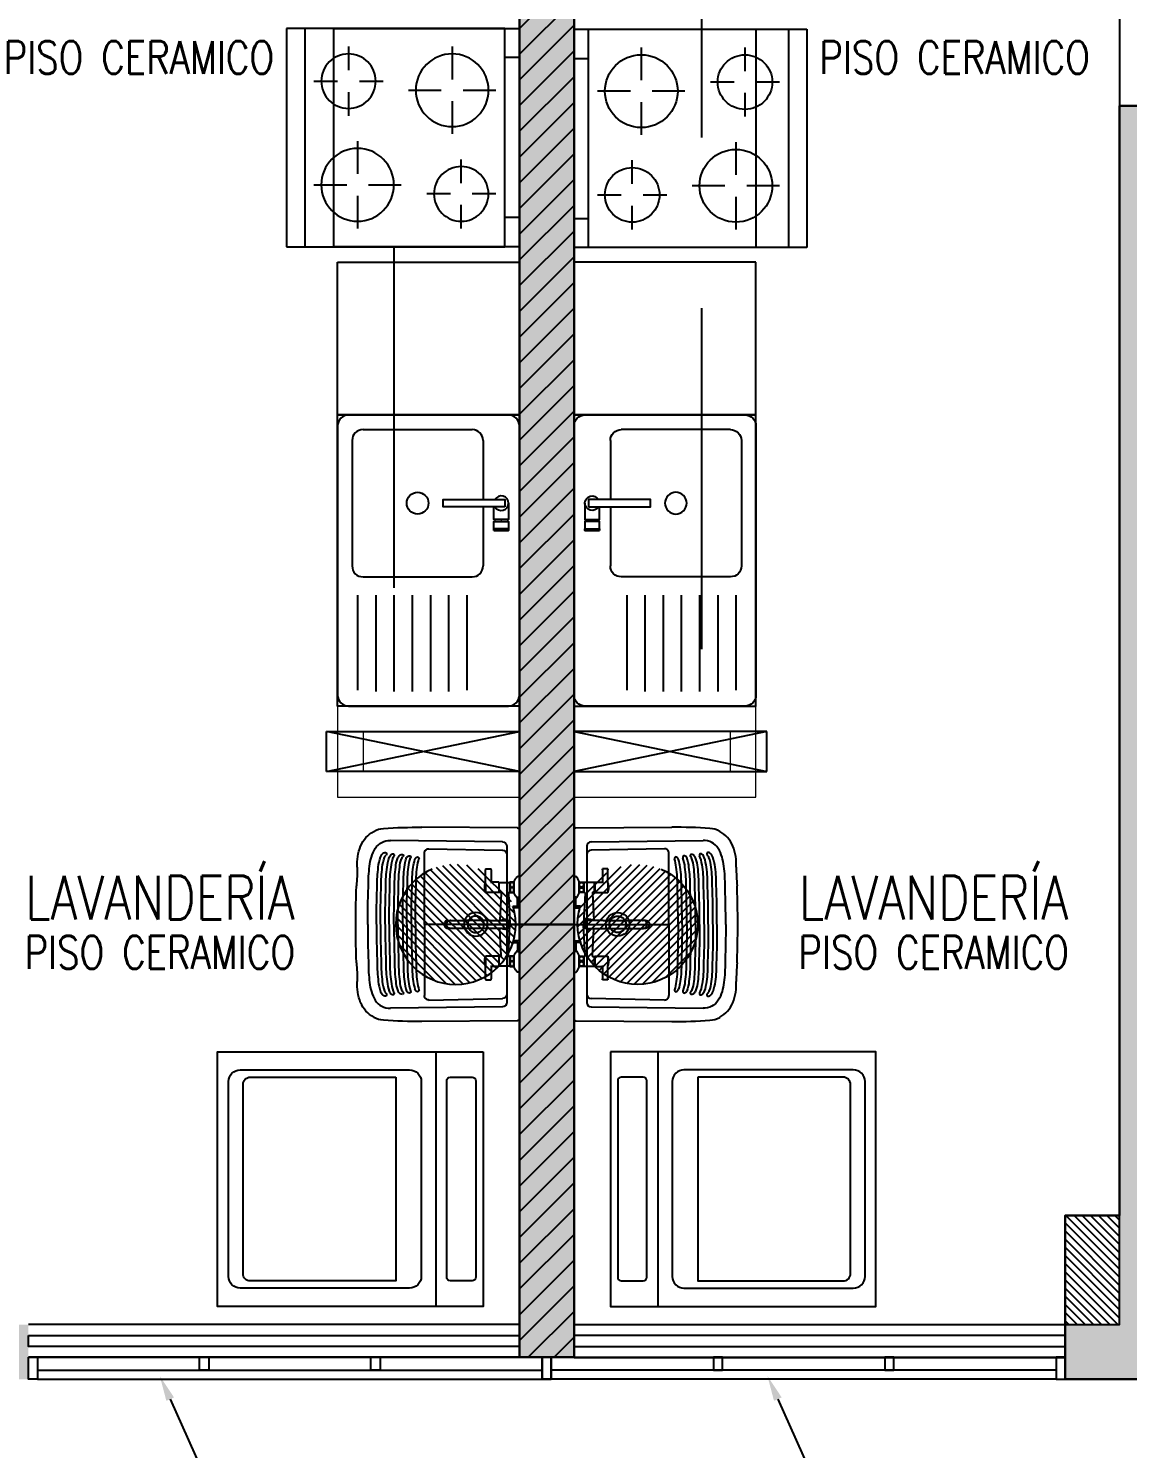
# Model space of a CAD drawing. Header units: millimetres. Extents: x 98 to 155, y -181 to 127.
# Drawn here: x 139.84 to 142.862, y 13.957 to 17.861 of the extents above; entities that cross this region are included whole.
import ezdxf
from ezdxf import colors
from ezdxf.entities.mleader import LeaderData, LeaderLine
from ezdxf.enums import TextEntityAlignment as Align
from ezdxf.math import Vec2, Vec3

# ---------------------------------------------------------------- set-up
doc = ezdxf.new("R2010")
doc.units = ezdxf.units.MM
doc.header["$LTSCALE"] = 15
doc.set_wipeout_variables(frame=1)
for name, pattern in [('DASHDOT', [1, 0.5, -0.25, 0, -0.25]), ('HIDDEN2', [0.1875, 0.125, -0.0625]), ('X-REF_DP_Arquitectura$0$HIDDEN', [0.375, 0.25, -0.125])]:
    doc.linetypes.add(name, pattern=pattern)
doc.layers.get('0').update_dxf_attribs({"color": 250})
for name, color, linetype, lineweight in [('A-01', 250, 'Continuous', 0), ('A-MURO ALTO', 250, 'Continuous', 20), ('A-MUROS', 252, 'Continuous', 30), ('A_20_Estructuras', 250, 'Continuous', 18)]:
    doc.layers.add(name, color=color, linetype=linetype, lineweight=lineweight)
for name, color, linetype in [('A-HATCH', 250, 'Continuous'), ('A-MOBILIARIO', 250, 'Continuous'), ('A-MURO BAJO', 250, 'Continuous'), ('A-PROYECCIONES INT.', 250, 'HIDDEN2'), ('A-TEXTO-ACABADO PISO', 250, 'Continuous'), ('A_30_Equipamiento', 250, 'Continuous'), ('A_50_TextoAmbiente', 252, 'Continuous'), ('A_50_TextoIndicaciones', 250, 'Continuous'), ('A_50_Vigas', 250, 'X-REF_DP_Arquitectura$0$HIDDEN'), ('A_60_HatchEstructuras', 250, 'Continuous'), ('MURO CF 60', 250, 'Continuous')]:
    doc.layers.add(name, color=color, linetype=linetype)
doc.styles.add('ROMANS', font='romans.shx', dxfattribs={"width": 0.8})
doc.styles.add('TXT_COTAS', font='romans.shx', dxfattribs={"width": 0.8})

# ---------------------------------------------------------------- blocks, each defined once
blk = doc.blocks.new('EF-TP')
at = {"layer": 'A_60_HatchEstructuras'}
h = blk.add_hatch(color=256, dxfattribs=at)
h.dxf.hatch_style = 1
h.paths.add_polyline_path([(40, -7.9), (39.85, -7.9), (39.85, -8.4), (38.35, -8.4), (38.35, -7.525), (36.55, -7.525), (36.55, -8.475), (36.7, -8.475), (36.7, -7.725), (38.2, -7.725), (38.2, -13.79), (38.35, -13.79), (38.35, -8.6), (40, -8.6)])
h.paths.add_polyline_path([(36.7, -10.625), (36.55, -10.625), (36.55, -13.85), (36.85, -13.85), (36.85, -13.7), (36.7, -13.7)])
h.paths.add_polyline_path([(40, -10.35), (39.85, -10.35), (39.85, -13.7), (39.7, -13.7), (39.7, -13.85), (40, -13.85)])
at = {"elevation": 0}
for points in [[(37.67, -12.18), (38.2, -12.07)], [(38.2, -12.18), (37.67, -12.07)], [(38.35, -12.07), (38.88, -12.18)], [(38.88, -12.07), (38.35, -12.18)]]:
    blk.add_lwpolyline(points, dxfattribs=at)
at = {"layer": 'A_20_Estructuras'}
for points in [[(40, -7.9), (39.85, -7.9), (39.85, -8.4), (38.35, -8.4), (38.35, -7.525), (36.55, -7.525), (36.55, -8.475), (36.7, -8.475), (36.7, -7.725), (38.2, -7.725), (38.2, -13.79), (38.35, -13.79), (38.35, -8.6), (40, -8.6)], [(40, -10.35), (39.85, -10.35), (39.85, -13.7), (39.7, -13.7), (39.7, -13.85), (40, -13.85)]]:
    blk.add_lwpolyline(points, close=True, dxfattribs=at)
at = {"layer": 'A_50_Vigas'}
for p, q in [((38.2, -13.79), (36.85, -13.79)), ((38.35, -13.79), (39.7, -13.79))]:
    blk.add_line(p, q, dxfattribs=at)
at = {"layer": 'A_50_Vigas', "elevation": 0}
for points in [[(38.2, -12.18), (37.67, -12.18), (37.67, -12.07), (38.2, -12.07)], [(38.35, -12.18), (38.88, -12.18), (38.88, -12.07), (38.35, -12.07)]]:
    blk.add_lwpolyline(points, dxfattribs=at)
blk = doc.blocks.new('MEZCLADORA-P')
at = {"linetype": 'DASHDOT', "ltscale": 0.07}
blk.add_line((0, 0.2633), (0, -0.2869), dxfattribs=at)
for p, q in [((-0.1318, 0), (-0.0713, 0)), ((-0.0713, 0), (-0.0713, -0.0048)), ((0.0714, 0), (0.1319, 0)), ((0.1319, 0), (0.1319, -0.0048)), ((-0.1318, 0), (-0.1318, -0.0048)), ((-0.1178, -0.0145), (-0.0853, -0.0145)), ((-0.0875, -0.0265), (-0.1157, -0.0265)), ((-0.1141, -0.0265), (-0.1146, -0.027)), ((-0.0886, -0.027), (-0.1146, -0.027)), ((-0.1146, -0.027), (-0.1146, -0.056)), ((-0.0891, -0.0265), (-0.0886, -0.027)), ((-0.0886, -0.027), (-0.0886, -0.0285)), ((-0.0865, -0.0305), (-0.0015, -0.0262)), ((0.086, -0.0304), (0.0015, -0.0262)), ((0.0714, 0), (0.0714, -0.0048)), ((0.0854, -0.0145), (0.1179, -0.0145)), ((0.1157, -0.0265), (0.0875, -0.0265)), ((0.0886, -0.0265), (0.0881, -0.027)), ((0.1151, -0.027), (0.0881, -0.027)), ((0.0881, -0.0285), (0.0881, -0.027)), ((0.0926, -0.0379), (0.0926, -0.0379)), ((0.1146, -0.0265), (0.1151, -0.027)), ((0.1151, -0.056), (0.1151, -0.027)), ((-0.1526, -0.078), (-0.1501, -0.078)), ((-0.1526, -0.093), (-0.1526, -0.078)), ((-0.1242, -0.078), (-0.1501, -0.078)), ((-0.1129, -0.078), (-0.1242, -0.078)), ((-0.0876, -0.057), (-0.1156, -0.057)), ((-0.1156, -0.057), (-0.1156, -0.078)), ((-0.1146, -0.056), (-0.0886, -0.056)), ((-0.1141, -0.0565), (-0.1146, -0.056)), ((-0.0891, -0.0565), (-0.1141, -0.0565)), ((-0.0891, -0.0565), (-0.0886, -0.056)), ((-0.0886, -0.0525), (-0.0886, -0.056)), ((-0.0876, -0.057), (-0.0876, -0.093)), ((-0.0865, -0.0505), (-0.011, -0.0543)), ((-0.011, -0.0405), (-0.011, -0.0805)), ((0.011, -0.0805), (0.011, -0.0405)), ((0.086, -0.0506), (0.011, -0.0543)), ((0.1156, -0.057), (0.0876, -0.057)), ((0.0876, -0.057), (0.0876, -0.093)), ((0.0881, -0.056), (0.0881, -0.0525)), ((0.0881, -0.056), (0.1151, -0.056)), ((0.0886, -0.0565), (0.0881, -0.056)), ((0.1146, -0.0565), (0.0886, -0.0565)), ((0.0896, -0.0565), (0.0896, -0.057)), ((0.1242, -0.078), (0.1129, -0.078)), ((0.1136, -0.0565), (0.1136, -0.057)), ((0.1146, -0.0565), (0.1151, -0.056)), ((0.1156, -0.057), (0.1156, -0.078)), ((0.1501, -0.078), (0.1242, -0.078)), ((0.1501, -0.078), (0.1526, -0.078)), ((0.1526, -0.093), (0.1526, -0.078)), ((-0.1501, -0.093), (-0.1526, -0.093)), ((-0.1501, -0.093), (-0.1242, -0.093)), ((-0.1242, -0.093), (-0.1129, -0.093)), ((-0.1137, -0.093), (-0.1137, -0.0932)), ((-0.0876, -0.093), (-0.1129, -0.093)), ((-0.1031, -0.0954), (-0.1001, -0.0954)), ((-0.0895, -0.093), (-0.0895, -0.0932)), ((-0.011, -0.0805), (-0.011, -0.1514)), ((0.011, -0.0805), (0.011, -0.1514)), ((0.1129, -0.093), (0.0876, -0.093)), ((0.0895, -0.093), (0.0895, -0.0932)), ((0.1001, -0.0954), (0.1031, -0.0954)), ((0.1129, -0.093), (0.1242, -0.093)), ((0.1137, -0.093), (0.1137, -0.0932)), ((0.1242, -0.093), (0.1501, -0.093)), ((0.1526, -0.093), (0.1501, -0.093)), ((-0.011, -0.1514), (-0.011, -0.1885)), ((0.011, -0.1885), (0.011, -0.1514)), ((-0.011, -0.1885), (-0.011, -0.1905)), ((-0.011, -0.1969), (-0.011, -0.1905)), ((0.011, -0.1885), (0.011, -0.1905)), ((0.011, -0.1969), (0.011, -0.1905))]:
    blk.add_line(p, q)
for centre, radius, start, end in [((-0.1303, -0.0048), 0.0015, 180, 228.4626), ((-0.0982, 0.0315), 0.05, 228.4626, 246.8453), ((-0.1083, -0.0205), 0.0095, 140.8333, 144.6655), ((-0.1083, -0.0205), 0.0095, 215.3345, 219.1667), ((-0.0948, -0.0205), 0.0095, 35.3345, 39.1667), ((-0.0948, -0.0205), 0.0095, 320.8333, 324.6655), ((-0.105, 0.0315), 0.05, 293.1547, 311.5374), ((-0.0728, -0.0048), 0.0015, 311.5374, 0), ((0, -0.0405), 0.0143, 320.0451, 219.9549), ((0, -0.0405), 0.0143, 320.5275, 219.4725), ((0, -0.0405), 0.014, 321.7868, 218.2132), ((0, -0.0405), 0.011, 0, 180), ((0.0729, -0.0048), 0.0015, 180, 228.4626), ((0.105, 0.0315), 0.05, 228.4626, 246.8453), ((0.0949, -0.0205), 0.0095, 140.8333, 144.6655), ((0.0949, -0.0205), 0.0095, 215.3345, 219.1667), ((0.1084, -0.0205), 0.0095, 35.3345, 39.1667), ((0.1084, -0.0205), 0.0095, 320.8333, 324.6655), ((0.0982, 0.0315), 0.05, 293.1547, 311.5374), ((0.1304, -0.0048), 0.0015, 311.5374, 0), ((-0.1127, -0.0932), 0.001, 180, 255.7593), ((-0.1031, -0.0554), 0.04, 255.7593, 270), ((-0.1001, -0.0554), 0.04, 270, 284.2407), ((-0.0905, -0.0932), 0.001, 284.2407, 0), ((0.0905, -0.0932), 0.001, 180, 255.7593), ((0.1001, -0.0554), 0.04, 255.7593, 270), ((0.1031, -0.0554), 0.04, 270, 284.2407), ((0.1127, -0.0932), 0.001, 284.2407, 0)]:
    blk.add_arc(centre, radius, start, end)
for centre, major_axis, ratio, start_param, end_param in [((-0.0016, -0.0243), (0.00195, 0.00019), 0.977728, 4.694416, 4.711947), ((0.0016, -0.0243), (0.00197, -0.00016), 0.989596, 4.695691, 4.715329), ((0, -0.1905), (-0.011, 0), 0.927184, 0, 3.141593), ((0, -0.1905), (0.011, 0), 0.927184, 3.141593, 6.283185)]:
    blk.add_ellipse(centre, major_axis=major_axis, ratio=ratio, start_param=start_param, end_param=end_param)
for points, knots in [([(-0.1161, -0.026), (-0.1161, -0.026), (-0.1161, -0.0259), (-0.1161, -0.0257), (-0.1161, -0.0255), (-0.1161, -0.0251), (-0.1161, -0.0248), (-0.1161, -0.0244), (-0.1161, -0.0242), (-0.1161, -0.0237), (-0.1161, -0.0234), (-0.1161, -0.0228), (-0.1161, -0.0223), (-0.1161, -0.0214), (-0.1161, -0.0209), (-0.1161, -0.0201), (-0.1161, -0.0196), (-0.1161, -0.0187), (-0.1161, -0.0182), (-0.1161, -0.0176), (-0.1161, -0.0173), (-0.1161, -0.0168), (-0.1161, -0.0166), (-0.1161, -0.0162), (-0.1161, -0.0159), (-0.1161, -0.0155), (-0.1161, -0.0153), (-0.1161, -0.0151), (-0.1161, -0.015), (-0.1161, -0.015)], [1.912506, 1.912506, 1.912506, 1.912506, 2.09167, 2.09167, 2.270834, 2.270834, 2.409757, 2.409757, 2.503909, 2.503909, 2.59806, 2.59806, 2.741232, 2.741232, 2.868759, 2.868759, 2.996286, 2.996286, 3.139457, 3.139457, 3.233609, 3.233609, 3.32776, 3.32776, 3.466683, 3.466683, 3.645847, 3.645847, 3.825012, 3.825012, 3.825012, 3.825012]), ([(-0.1088, -0.026), (-0.1083, -0.026), (-0.1078, -0.0259), (-0.1067, -0.0257), (-0.1061, -0.0255), (-0.1053, -0.0251), (-0.1049, -0.0248), (-0.1043, -0.0244), (-0.1041, -0.0242), (-0.1036, -0.0237), (-0.1034, -0.0234), (-0.103, -0.0228), (-0.1028, -0.0223), (-0.1026, -0.0214), (-0.1025, -0.0209), (-0.1025, -0.0201), (-0.1026, -0.0196), (-0.1028, -0.0187), (-0.103, -0.0182), (-0.1034, -0.0176), (-0.1036, -0.0173), (-0.1041, -0.0168), (-0.1043, -0.0166), (-0.1049, -0.0162), (-0.1053, -0.0159), (-0.1061, -0.0155), (-0.1067, -0.0153), (-0.1078, -0.0151), (-0.1083, -0.015), (-0.1088, -0.015), (-0.1094, -0.015), (-0.1099, -0.0151), (-0.111, -0.0153), (-0.1116, -0.0155), (-0.1124, -0.0159), (-0.1128, -0.0162), (-0.1134, -0.0166), (-0.1136, -0.0168), (-0.1141, -0.0173), (-0.1143, -0.0176), (-0.1147, -0.0182), (-0.1149, -0.0187), (-0.1151, -0.0196), (-0.1152, -0.0201), (-0.1152, -0.0209), (-0.1151, -0.0214), (-0.1149, -0.0223), (-0.1147, -0.0228), (-0.1143, -0.0234), (-0.1141, -0.0237), (-0.1136, -0.0242), (-0.1134, -0.0244), (-0.1128, -0.0248), (-0.1124, -0.0251), (-0.1116, -0.0255), (-0.111, -0.0257), (-0.1099, -0.0259), (-0.1094, -0.026), (-0.1088, -0.026)], [1.912506, 1.912506, 1.912506, 1.912506, 2.09167, 2.09167, 2.270834, 2.270834, 2.409757, 2.409757, 2.503909, 2.503909, 2.59806, 2.59806, 2.741232, 2.741232, 2.868759, 2.868759, 2.996286, 2.996286, 3.139457, 3.139457, 3.233609, 3.233609, 3.32776, 3.32776, 3.466683, 3.466683, 3.645847, 3.645847, 3.825012, 3.825012, 3.825012, 4.004176, 4.004176, 4.18334, 4.18334, 4.322263, 4.322263, 4.416415, 4.416415, 4.510566, 4.510566, 4.653737, 4.653737, 4.781264, 4.781264, 4.908792, 4.908792, 5.051963, 5.051963, 5.146114, 5.146114, 5.240266, 5.240266, 5.379189, 5.379189, 5.558353, 5.558353, 5.737517, 5.737517, 5.737517, 5.737517]), ([(-0.0944, -0.026), (-0.0938, -0.026), (-0.0933, -0.0259), (-0.0922, -0.0257), (-0.0916, -0.0255), (-0.0908, -0.0251), (-0.0904, -0.0248), (-0.0898, -0.0244), (-0.0896, -0.0242), (-0.0891, -0.0237), (-0.0889, -0.0234), (-0.0885, -0.0228), (-0.0883, -0.0223), (-0.0881, -0.0214), (-0.088, -0.0209), (-0.088, -0.0201), (-0.0881, -0.0196), (-0.0883, -0.0187), (-0.0885, -0.0182), (-0.0889, -0.0176), (-0.0891, -0.0173), (-0.0896, -0.0168), (-0.0898, -0.0166), (-0.0904, -0.0162), (-0.0908, -0.0159), (-0.0916, -0.0155), (-0.0922, -0.0153), (-0.0933, -0.0151), (-0.0938, -0.015), (-0.0944, -0.015), (-0.0949, -0.015), (-0.0954, -0.0151), (-0.0965, -0.0153), (-0.0971, -0.0155), (-0.0979, -0.0159), (-0.0983, -0.0162), (-0.0989, -0.0166), (-0.0991, -0.0168), (-0.0996, -0.0173), (-0.0998, -0.0176), (-0.1002, -0.0182), (-0.1004, -0.0187), (-0.1006, -0.0196), (-0.1007, -0.0201), (-0.1007, -0.0209), (-0.1006, -0.0214), (-0.1004, -0.0223), (-0.1002, -0.0228), (-0.0998, -0.0234), (-0.0996, -0.0237), (-0.0991, -0.0242), (-0.0989, -0.0244), (-0.0983, -0.0248), (-0.0979, -0.0251), (-0.0971, -0.0255), (-0.0965, -0.0257), (-0.0954, -0.0259), (-0.0949, -0.026), (-0.0944, -0.026)], [-1.912506, -1.912506, -1.912506, -1.912506, -1.733342, -1.733342, -1.554177, -1.554177, -1.415254, -1.415254, -1.321103, -1.321103, -1.226951, -1.226951, -1.08378, -1.08378, -0.956253, -0.956253, -0.828726, -0.828726, -0.685555, -0.685555, -0.591403, -0.591403, -0.497251, -0.497251, -0.358328, -0.358328, -0.179164, -0.179164, 0, 0, 0, 0.179164, 0.179164, 0.358328, 0.358328, 0.497251, 0.497251, 0.591403, 0.591403, 0.685555, 0.685555, 0.828726, 0.828726, 0.956253, 0.956253, 1.08378, 1.08378, 1.226951, 1.226951, 1.321103, 1.321103, 1.415254, 1.415254, 1.554177, 1.554177, 1.733342, 1.733342, 1.912506, 1.912506, 1.912506, 1.912506]), ([(-0.0886, -0.0285), (-0.0886, -0.0287), (-0.0886, -0.0289), (-0.0884, -0.0293), (-0.0883, -0.0295), (-0.0881, -0.0299), (-0.0879, -0.03), (-0.0876, -0.0303), (-0.0874, -0.0303), (-0.0869, -0.0305), (-0.0867, -0.0305), (-0.0865, -0.0305)], [0.0014961, 0.0014961, 0.0014961, 0.0014961, 0.0628341, 0.0628341, 0.1278738, 0.1278738, 0.192655, 0.192655, 0.2586819, 0.2586819, 0.3211409, 0.3211409, 0.3211409, 0.3211409]), ([(-0.0871, -0.015), (-0.0871, -0.015), (-0.0871, -0.0151), (-0.0871, -0.0153), (-0.0871, -0.0155), (-0.0871, -0.0159), (-0.0871, -0.0162), (-0.0871, -0.0166), (-0.0871, -0.0168), (-0.0871, -0.0173), (-0.0871, -0.0176), (-0.0871, -0.0182), (-0.0871, -0.0187), (-0.0871, -0.0196), (-0.0871, -0.0201), (-0.0871, -0.0209), (-0.0871, -0.0214), (-0.0871, -0.0223), (-0.0871, -0.0228), (-0.0871, -0.0234), (-0.0871, -0.0237), (-0.0871, -0.0242), (-0.0871, -0.0244), (-0.0871, -0.0248), (-0.0871, -0.0251), (-0.0871, -0.0255), (-0.0871, -0.0257), (-0.0871, -0.0259), (-0.0871, -0.026), (-0.0871, -0.026)], [0, 0, 0, 0, 0.179164, 0.179164, 0.358328, 0.358328, 0.497251, 0.497251, 0.591403, 0.591403, 0.685555, 0.685555, 0.828726, 0.828726, 0.956253, 0.956253, 1.08378, 1.08378, 1.226951, 1.226951, 1.321103, 1.321103, 1.415254, 1.415254, 1.554177, 1.554177, 1.733342, 1.733342, 1.912506, 1.912506, 1.912506, 1.912506]), ([(0.0014, -0.0262), (0.0014, -0.0262), (0.0014, -0.0262), (0.0015, -0.0262), (0.0015, -0.0262), (0.0015, -0.0262)], [0, 0, 0, 0, 0.003858876, 0.003858876, 0.005459734, 0.005459734, 0.005459734, 0.005459734]), ([(0.086, -0.0305), (0.0862, -0.0305), (0.0864, -0.0304), (0.0869, -0.0303), (0.0871, -0.0302), (0.0874, -0.03), (0.0876, -0.0298), (0.0878, -0.0295), (0.0879, -0.0293), (0.0881, -0.0289), (0.0881, -0.0287), (0.0881, -0.0285)], [0.0009309, 0.0009309, 0.0009309, 0.0009309, 0.0631461, 0.0631461, 0.1284888, 0.1284888, 0.1937028, 0.1937028, 0.260157, 0.260157, 0.3196739, 0.3196739, 0.3196739, 0.3196739]), ([(0.0871, -0.026), (0.0871, -0.026), (0.0871, -0.0259), (0.0871, -0.0257), (0.0871, -0.0255), (0.0871, -0.0251), (0.0871, -0.0248), (0.0871, -0.0244), (0.0871, -0.0242), (0.0871, -0.0237), (0.0871, -0.0234), (0.0871, -0.0228), (0.0871, -0.0223), (0.0871, -0.0214), (0.0871, -0.0209), (0.0871, -0.0201), (0.0871, -0.0196), (0.0871, -0.0187), (0.0871, -0.0182), (0.0871, -0.0176), (0.0871, -0.0173), (0.0871, -0.0168), (0.0871, -0.0166), (0.0871, -0.0162), (0.0871, -0.0159), (0.0871, -0.0155), (0.0871, -0.0153), (0.0871, -0.0151), (0.0871, -0.015), (0.0871, -0.015)], [1.912506, 1.912506, 1.912506, 1.912506, 2.09167, 2.09167, 2.270834, 2.270834, 2.409757, 2.409757, 2.503909, 2.503909, 2.59806, 2.59806, 2.741232, 2.741232, 2.868759, 2.868759, 2.996286, 2.996286, 3.139457, 3.139457, 3.233609, 3.233609, 3.32776, 3.32776, 3.466683, 3.466683, 3.645847, 3.645847, 3.825012, 3.825012, 3.825012, 3.825012]), ([(0.0944, -0.026), (0.0949, -0.026), (0.0954, -0.0259), (0.0965, -0.0257), (0.0971, -0.0255), (0.0979, -0.0251), (0.0983, -0.0248), (0.0989, -0.0244), (0.0991, -0.0242), (0.0996, -0.0237), (0.0998, -0.0234), (0.1002, -0.0228), (0.1004, -0.0223), (0.1006, -0.0214), (0.1007, -0.0209), (0.1007, -0.0201), (0.1006, -0.0196), (0.1004, -0.0187), (0.1002, -0.0182), (0.0998, -0.0176), (0.0996, -0.0173), (0.0991, -0.0168), (0.0989, -0.0166), (0.0983, -0.0162), (0.0979, -0.0159), (0.0971, -0.0155), (0.0965, -0.0153), (0.0954, -0.0151), (0.0949, -0.015), (0.0944, -0.015), (0.0938, -0.015), (0.0933, -0.0151), (0.0922, -0.0153), (0.0916, -0.0155), (0.0908, -0.0159), (0.0904, -0.0162), (0.0898, -0.0166), (0.0896, -0.0168), (0.0891, -0.0173), (0.0889, -0.0176), (0.0885, -0.0182), (0.0883, -0.0187), (0.0881, -0.0196), (0.088, -0.0201), (0.088, -0.0209), (0.0881, -0.0214), (0.0883, -0.0223), (0.0885, -0.0228), (0.0889, -0.0234), (0.0891, -0.0237), (0.0896, -0.0242), (0.0898, -0.0244), (0.0904, -0.0248), (0.0908, -0.0251), (0.0916, -0.0255), (0.0922, -0.0257), (0.0933, -0.0259), (0.0938, -0.026), (0.0944, -0.026)], [1.912506, 1.912506, 1.912506, 1.912506, 2.09167, 2.09167, 2.270834, 2.270834, 2.409757, 2.409757, 2.503909, 2.503909, 2.59806, 2.59806, 2.741232, 2.741232, 2.868759, 2.868759, 2.996286, 2.996286, 3.139457, 3.139457, 3.233609, 3.233609, 3.32776, 3.32776, 3.466683, 3.466683, 3.645847, 3.645847, 3.825012, 3.825012, 3.825012, 4.004176, 4.004176, 4.18334, 4.18334, 4.322263, 4.322263, 4.416415, 4.416415, 4.510566, 4.510566, 4.653737, 4.653737, 4.781264, 4.781264, 4.908792, 4.908792, 5.051963, 5.051963, 5.146114, 5.146114, 5.240266, 5.240266, 5.379189, 5.379189, 5.558353, 5.558353, 5.737517, 5.737517, 5.737517, 5.737517]), ([(0.1088, -0.026), (0.1094, -0.026), (0.1099, -0.0259), (0.111, -0.0257), (0.1116, -0.0255), (0.1124, -0.0251), (0.1128, -0.0248), (0.1134, -0.0244), (0.1136, -0.0242), (0.1141, -0.0237), (0.1143, -0.0234), (0.1147, -0.0228), (0.1149, -0.0223), (0.1151, -0.0214), (0.1152, -0.0209), (0.1152, -0.0201), (0.1151, -0.0196), (0.1149, -0.0187), (0.1147, -0.0182), (0.1143, -0.0176), (0.1141, -0.0173), (0.1136, -0.0168), (0.1134, -0.0166), (0.1128, -0.0162), (0.1124, -0.0159), (0.1116, -0.0155), (0.111, -0.0153), (0.1099, -0.0151), (0.1094, -0.015), (0.1088, -0.015), (0.1083, -0.015), (0.1078, -0.0151), (0.1067, -0.0153), (0.1061, -0.0155), (0.1053, -0.0159), (0.1049, -0.0162), (0.1043, -0.0166), (0.1041, -0.0168), (0.1036, -0.0173), (0.1034, -0.0176), (0.103, -0.0182), (0.1028, -0.0187), (0.1026, -0.0196), (0.1025, -0.0201), (0.1025, -0.0209), (0.1026, -0.0214), (0.1028, -0.0223), (0.103, -0.0228), (0.1034, -0.0234), (0.1036, -0.0237), (0.1041, -0.0242), (0.1043, -0.0244), (0.1049, -0.0248), (0.1053, -0.0251), (0.1061, -0.0255), (0.1067, -0.0257), (0.1078, -0.0259), (0.1083, -0.026), (0.1088, -0.026)], [-1.912506, -1.912506, -1.912506, -1.912506, -1.733342, -1.733342, -1.554177, -1.554177, -1.415254, -1.415254, -1.321103, -1.321103, -1.226951, -1.226951, -1.08378, -1.08378, -0.956253, -0.956253, -0.828726, -0.828726, -0.685555, -0.685555, -0.591403, -0.591403, -0.497251, -0.497251, -0.358328, -0.358328, -0.179164, -0.179164, 0, 0, 0, 0.179164, 0.179164, 0.358328, 0.358328, 0.497251, 0.497251, 0.591403, 0.591403, 0.685555, 0.685555, 0.828726, 0.828726, 0.956253, 0.956253, 1.08378, 1.08378, 1.226951, 1.226951, 1.321103, 1.321103, 1.415254, 1.415254, 1.554177, 1.554177, 1.733342, 1.733342, 1.912506, 1.912506, 1.912506, 1.912506]), ([(0.1161, -0.015), (0.1161, -0.015), (0.1161, -0.0151), (0.1161, -0.0153), (0.1161, -0.0155), (0.1161, -0.0159), (0.1161, -0.0162), (0.1161, -0.0166), (0.1161, -0.0168), (0.1161, -0.0173), (0.1161, -0.0176), (0.1161, -0.0182), (0.1161, -0.0187), (0.1161, -0.0196), (0.1161, -0.0201), (0.1161, -0.0209), (0.1161, -0.0214), (0.1161, -0.0223), (0.1161, -0.0228), (0.1161, -0.0234), (0.1161, -0.0237), (0.1161, -0.0242), (0.1161, -0.0244), (0.1161, -0.0248), (0.1161, -0.0251), (0.1161, -0.0255), (0.1161, -0.0257), (0.1161, -0.0259), (0.1161, -0.026), (0.1161, -0.026)], [0, 0, 0, 0, 0.179164, 0.179164, 0.358328, 0.358328, 0.497251, 0.497251, 0.591403, 0.591403, 0.685555, 0.685555, 0.828726, 0.828726, 0.956253, 0.956253, 1.08378, 1.08378, 1.226951, 1.226951, 1.321103, 1.321103, 1.415254, 1.415254, 1.554177, 1.554177, 1.733342, 1.733342, 1.912506, 1.912506, 1.912506, 1.912506]), ([(-0.0865, -0.0505), (-0.0867, -0.0505), (-0.0869, -0.0505), (-0.0873, -0.0507), (-0.0875, -0.0507), (-0.0879, -0.051), (-0.0881, -0.0511), (-0.0883, -0.0515), (-0.0884, -0.0517), (-0.0886, -0.0521), (-0.0886, -0.0523), (-0.0886, -0.0525)], [0, 0, 0, 0, 0.0632739, 0.0632739, 0.1284986, 0.1284986, 0.1931331, 0.1931331, 0.2588948, 0.2588948, 0.322347, 0.322347, 0.322347, 0.322347]), ([(0.0881, -0.0525), (0.0881, -0.0523), (0.0881, -0.0521), (0.0879, -0.0517), (0.0878, -0.0515), (0.0876, -0.0512), (0.0874, -0.051), (0.0871, -0.0508), (0.0869, -0.0507), (0.0864, -0.0506), (0.0862, -0.0505), (0.086, -0.0505)], [0.0009616, 0.0009616, 0.0009616, 0.0009616, 0.0627142, 0.0627142, 0.1276947, 0.1276947, 0.1924362, 0.1924362, 0.2584085, 0.2584085, 0.3218037, 0.3218037, 0.3218037, 0.3218037]), ([(0.011, -0.1969), (0.011, -0.198), (0.0108, -0.199), (0.0101, -0.2011), (0.0095, -0.2021), (0.0082, -0.2038), (0.0073, -0.2046), (0.0054, -0.2059), (0.0043, -0.2064), (0.0021, -0.207), (0.0009, -0.2072), (-0.0015, -0.2071), (-0.0026, -0.2069), (-0.0048, -0.2062), (-0.0059, -0.2056), (-0.0077, -0.2042), (-0.0085, -0.2034), (-0.0098, -0.2016), (-0.0103, -0.2006), (-0.0109, -0.1987), (-0.011, -0.1978), (-0.011, -0.1969)], [4.328417, 4.328417, 4.328417, 4.328417, 4.64395, 4.64395, 4.960575, 4.960575, 5.279717, 5.279717, 5.601363, 5.601363, 5.924602, 5.924602, 6.248311, 6.248311, 6.571371, 6.571371, 6.892655, 6.892655, 7.211325, 7.211325, 7.470009, 7.470009, 7.470009, 7.470009])]:
    blk.add_open_spline(points, degree=3, knots=knots)
for points in [[(-0.093, -0.0371), (-0.093, -0.0371), (-0.093, -0.0371), (-0.093, -0.0371)], [(-0.0015, -0.0262), (-0.0015, -0.0262), (-0.0015, -0.0262), (-0.0015, -0.0262)], [(-0.0015, -0.0262), (-0.0015, -0.0262), (-0.0014, -0.0262), (-0.0014, -0.0262)], [(0.0015, -0.0262), (0.0015, -0.0262), (0.0015, -0.0262), (0.0015, -0.0262)], [(-0.0886, -0.0525), (-0.0886, -0.0525), (-0.0886, -0.0525), (-0.0886, -0.0525)], [(-0.0865, -0.0505), (-0.0865, -0.0505), (-0.0865, -0.0505), (-0.0865, -0.0505)], [(0.0881, -0.0525), (0.0881, -0.0525), (0.0881, -0.0525), (0.0881, -0.0525)]]:
    blk.add_open_spline(points, degree=3)
blk = doc.blocks.new('LAV-AMAZ-LAV_01')
blk.add_wipeout([(0.26, 0), (0.2622, -0.0005), (0.2636, -0.0015), (0.2646, -0.0029), (0.265, -0.005), (0.2669, -0.2686), (0.2669, -0.2806), (0.2668, -0.3016), (0.2663, -0.3212), (0.2658, -0.3369), (0.2649, -0.3544), (0.2637, -0.3738), (0.2622, -0.3835), (0.2599, -0.3912), (0.256, -0.3998), (0.2526, -0.4053), (0.248, -0.4118), (0.2384, -0.4219), (0.2336, -0.426), (0.2274, -0.4303), (0.2218, -0.4337), (0.2153, -0.4368), (0.2095, -0.4389), (0.2006, -0.4416), (0.191, -0.4437), (0.1829, -0.445), (0.1696, -0.4461), (0.165, -0.4462), (0.1572, -0.4459), (0.1314, -0.4466), (0.1057, -0.4481), (0.0834, -0.4489), (0.0611, -0.4495), (0.0413, -0.4498), (0.0031, -0.45), (-0.0305, -0.4499), (-0.0611, -0.4495), (-0.0834, -0.4489), (-0.1057, -0.4481), (-0.1314, -0.4466), (-0.1572, -0.4459), (-0.165, -0.4462), (-0.1772, -0.4456), (-0.1867, -0.4445), (-0.1955, -0.4428), (-0.2037, -0.4407), (-0.2104, -0.4386), (-0.2153, -0.4368), (-0.223, -0.433), (-0.231, -0.4279), (-0.2384, -0.4219), (-0.245, -0.4153), (-0.2509, -0.4079), (-0.2556, -0.4005), (-0.2593, -0.3928), (-0.2612, -0.3876), (-0.2627, -0.3815), (-0.2637, -0.3738), (-0.2647, -0.3576), (-0.2655, -0.3419), (-0.2661, -0.3284), (-0.2663, -0.3212), (-0.2667, -0.3081), (-0.2669, -0.2902), (-0.2669, -0.2686), (-0.2665, -0.2127), (-0.266, -0.1368), (-0.265, -0.005), (-0.2647, -0.0032), (-0.2636, -0.0015), (-0.2621, -0.0004), (-0.26, 0)])
for p, q in [((0.26, 0), (-0.26, 0)), ((-0.265, -0.005), (-0.2669, -0.2686)), ((0.2151, -0.035), (-0.2151, -0.035)), ((0.265, -0.005), (0.2669, -0.2686)), ((-0.2271, -0.0469), (-0.2308, -0.3547)), ((-0.208, -0.2488), (-0.2042, -0.0468)), ((0.208, -0.2488), (0.2042, -0.0468)), ((0.2271, -0.0469), (0.2308, -0.3547)), ((0, -0.261), (-0.196, -0.261)), ((0, -0.261), (0.196, -0.261))]:
    blk.add_line(p, q)
for points in [[(-0.0001, -0.321, -0.004924), (-0.06, -0.3205, -0.005443), (-0.1041, -0.3191, -0.041272), (-0.157, -0.316, -0.068069), (-0.1833, -0.3101, -0.158546)], [(-0.0001, -0.31, -0.004924), (-0.06, -0.3095, -0.005443), (-0.1041, -0.3081, -0.041272), (-0.157, -0.305, -0.066903), (-0.1829, -0.2992, -0.004021)], [(-0.0001, -0.286, -0.004924), (-0.06, -0.2855, -0.005443), (-0.1041, -0.2841, -0.041272), (-0.157, -0.281, -0.059773), (-0.1802, -0.2762, -0.37117)], [(-0.0001, -0.297, -0.004924), (-0.06, -0.2965, -0.005443), (-0.1041, -0.2951, -0.041272), (-0.157, -0.292, -0.045554), (-0.1778, -0.2875)], [(0.0001, -0.286, 0.004924), (0.06, -0.2855, 0.005443), (0.1041, -0.2841, 0.041272), (0.157, -0.281, 0.059773), (0.1802, -0.2762, 0.37117)], [(0.0001, -0.297, 0.004924), (0.06, -0.2965, 0.005443), (0.1041, -0.2951, 0.041272), (0.157, -0.292, 0.045554), (0.1778, -0.2875)], [(0.0001, -0.31, 0.004924), (0.06, -0.3095, 0.005443), (0.1041, -0.3081, 0.041272), (0.157, -0.305, 0.066903), (0.1829, -0.2992, 0.004021)], [(0.0001, -0.321, 0.004924), (0.06, -0.3205, 0.005443), (0.1041, -0.3191, 0.041272), (0.157, -0.316, 0.068069), (0.1833, -0.3101, 0.158546)], [(-0.0001, -0.358, -0.004924), (-0.06, -0.3575, -0.005443), (-0.1041, -0.3561, -0.041272), (-0.157, -0.353, -0.068174), (-0.1834, -0.347, -0.012686), (-0.1882, -0.3447)], [(-0.0001, -0.334, -0.004924), (-0.06, -0.3335, -0.005443), (-0.1041, -0.3321, -0.041272), (-0.157, -0.329, -0.078711), (-0.1799, -0.3243, -0.062731), (-0.1859, -0.3211, -0.37117)], [(-0.0001, -0.345, -0.004924), (-0.06, -0.3445, -0.005443), (-0.1041, -0.3431, -0.041272), (-0.157, -0.34, -0.078711), (-0.1799, -0.3353, -0.054156), (-0.1851, -0.3326, -0.37117)], [(0.0001, -0.334, 0.004924), (0.06, -0.3335, 0.005443), (0.1041, -0.3321, 0.041272), (0.157, -0.329, 0.078711), (0.1799, -0.3243, 0.062731), (0.1859, -0.3211, 0.37117)], [(0.0001, -0.345, 0.004924), (0.06, -0.3445, 0.005443), (0.1041, -0.3431, 0.041272), (0.157, -0.34, 0.078711), (0.1799, -0.3353, 0.054156), (0.1851, -0.3326, 0.37117)], [(0.0001, -0.358, 0.004924), (0.06, -0.3575, 0.005443), (0.1041, -0.3561, 0.041272), (0.157, -0.353, 0.068174), (0.1834, -0.347, 0.012686), (0.1882, -0.3447)], [(0, -0.417, -0.004925), (-0.0604, -0.4165, -0.00535), (-0.1043, -0.4151, -0.04023), (-0.1597, -0.4119, -0.10491), (-0.2087, -0.3967, -0.253945), (-0.2308, -0.3547, -0.253945)], [(-0.0001, -0.393, -0.004924), (-0.06, -0.3925, -0.005443), (-0.1041, -0.3911, -0.041272), (-0.157, -0.388, -0.064512), (-0.1851, -0.3816, -0.157603), (-0.1966, -0.3724)], [(-0.0001, -0.369, -0.004924), (-0.06, -0.3685, -0.005443), (-0.1041, -0.3671, -0.041272), (-0.157, -0.364, -0.068174), (-0.1834, -0.358, -0.157546), (-0.1925, -0.3517, -0.375783)], [(-0.0001, -0.382, -0.004924), (-0.06, -0.3815, -0.005443), (-0.1041, -0.3801, -0.041272), (-0.157, -0.377, -0.068174), (-0.1834, -0.371, -0.088848), (-0.1902, -0.3667, -0.37117)], [(0, -0.417, 0.004925), (0.0604, -0.4165, 0.00535), (0.1043, -0.4151, 0.04023), (0.1597, -0.4119, 0.10491), (0.2087, -0.3967, 0.253945), (0.2308, -0.3547, 0.253945)], [(0.0001, -0.369, 0.004924), (0.06, -0.3685, 0.005443), (0.1041, -0.3671, 0.041272), (0.157, -0.364, 0.068174), (0.1834, -0.358, 0.157546), (0.1925, -0.3517, 0.375783)], [(0.0001, -0.382, 0.004924), (0.06, -0.3815, 0.005443), (0.1041, -0.3801, 0.041272), (0.157, -0.377, 0.068174), (0.1834, -0.371, 0.088848), (0.1902, -0.3667, 0.37117)], [(0.0001, -0.393, 0.004924), (0.06, -0.3925, 0.005443), (0.1041, -0.3911, 0.041272), (0.157, -0.388, 0.064512), (0.1851, -0.3816, 0.157603), (0.1966, -0.3724)], [(-0.0611, -0.4495, 0.004927), (0, -0.45, 0.004927), (0.0611, -0.4495, 0.004927)]]:
    blk.add_lwpolyline(points, format="xyb")
for radius in [0.0325, 0.0225]:
    blk.add_circle((0, -0.12), radius)
for centre, radius, start, end in [((-0.26, -0.005), 0.005, 90, 179.5983), ((0.26, -0.005), 0.005, 0.4017, 90), ((-0.2151, -0.047), 0.012, 90, 179.3199), ((-0.1922, -0.047), 0.012, 90, 178.9249), ((0.1922, -0.047), 0.012, 1.0751, 90), ((0.2151, -0.047), 0.012, 0.6801, 90), ((1.0777, -0.2806), 1.3446, 179.4878, 183.9734), ((-0.196, -0.249), 0.012, 178.9249, 270), ((0.196, -0.249), 0.012, 270, 1.0751), ((-1.0777, -0.2806), 1.3446, 356.0266, 0.5122), ((-0.1848, -0.3029), 0.00409, 62.4907, 198.722), ((-0.1792, -0.3009), 0.01, 198.722, 245.4682), ((-0.1812, -0.2801), 0.00402, 67.2152, 203.9492), ((-0.1728, -0.2741), 0.0143, 212.1454, 249.2708), ((0.1728, -0.2741), 0.0143, 290.7292, 327.8546), ((0.1812, -0.2801), 0.00402, 336.0508, 112.7848), ((0.1848, -0.3029), 0.00409, 341.278, 117.5093), ((0.1792, -0.3009), 0.01, 294.5318, 341.278), ((-0.1898, -0.3485), 0.00418, 67.1844, 229.4438), ((-0.1843, -0.3232), 0.00817, 170.8884, 211.776), ((-0.189, -0.3225), 0.00344, 23.6624, 170.8884), ((-0.1807, -0.321), 0.0124, 211.776, 249.2633), ((0.1807, -0.321), 0.0124, 290.7367, 328.224), ((0.189, -0.3225), 0.00344, 9.1116, 156.3376), ((0.1898, -0.3485), 0.00418, 310.5562, 112.8156), ((0.1843, -0.3232), 0.00817, 328.224, 9.1116), ((-0.2016, -0.3694), 0.0623, 183.9734, 209.8873), ((-0.1935, -0.3694), 0.00427, 39.8792, 224.315), ((0.1935, -0.3694), 0.00427, 315.685, 140.1208), ((0.2016, -0.3694), 0.0623, 330.1127, 356.0266), ((-0.1812, -0.3586), 0.0853, 209.3798, 246.4528), ((0.1812, -0.3586), 0.0853, 293.5472, 330.6202), ((-0.165, -0.3061), 0.14, 248.9414, 273.2067), ((-0.1653, -1.2669), 0.821, 85.8335, 89.4318), ((-0.0188, 1.6329), 2.0828, 267.6113, 268.8381), ((0.0188, 1.6329), 2.0828, 271.1619, 272.3887), ((0.1653, -1.2669), 0.821, 90.5682, 94.1665), ((0.165, -0.3061), 0.14, 266.7933, 291.0586)]:
    blk.add_arc(centre, radius, start, end)
blk.add_blockref('MEZCLADORA-P', (0, 0))
blk = doc.blocks.new('LAV-SEC')
blk.add_wipeout([(-0.35, 0), (-0.35, -0.73), (0.35, -0.73), (0.35, 0)])
blk.add_line((0.35, -0.13), (-0.35, -0.13))
blk.add_lwpolyline([(0.35, 0), (-0.35, 0), (-0.35, -0.73), (0.35, -0.73)], close=True)
at = {"color": 251}
for points in [[(0.27, -0.02), (-0.27, -0.02, 0.414214), (-0.28, -0.03), (-0.28, -0.09, 0.414214), (-0.27, -0.1), (0.27, -0.1, 0.414214), (0.28, -0.09), (0.28, -0.03, 0.414214)], [(0.28, -0.24), (-0.28, -0.24), (-0.28, -0.64, 0.414214), (-0.26, -0.66), (0.26, -0.66, 0.414214), (0.28, -0.64)]]:
    blk.add_lwpolyline(points, format="xyb", close=True, dxfattribs=at)
blk.add_lwpolyline([(-0.3, -0.6677, 0.414214), (-0.2677, -0.7), (0.2677, -0.7, 0.414214), (0.3, -0.6677), (0.3, -0.2023, 0.414214), (0.2677, -0.17), (-0.2677, -0.17, 0.414214), (-0.3, -0.2023)], format="xyb", close=True)
blk = doc.blocks.new('TERMA')
at = {"layer": 'A-HATCH', "linetype": 'HIDDEN2', "ltscale": 0.3}
h = blk.add_hatch(dxfattribs=at)
h.set_pattern_fill('ANSI31', color=256, scale=0.005)
h.set_pattern_definition([(45, (-212.033513, -158.478632), (-0.01122532015, 0.01122532015), [])])
edge = h.paths.add_edge_path()
edge.add_arc((-0.175, 0), 0.165, 0, 360)
at = {"linetype": 'Continuous', "ltscale": 0.3}
blk.add_line((0, 0.045), (0, -0.045), dxfattribs=at)
for points in [[(-0.0178, 0.05), (-0.005, 0.05), (-0.005, 0.075), (0, 0.075), (0, 0.045), (-0.0163, 0.045)], [(-0.0178, -0.05), (-0.005, -0.05), (-0.005, -0.075), (0, -0.075), (0, -0.045), (-0.0163, -0.045)]]:
    blk.add_lwpolyline(points, close=True, dxfattribs=at)
at = {"linetype": 'HIDDEN2', "ltscale": 0.3}
blk.add_circle((-0.175, 0), 0.165, dxfattribs=at)
blk = doc.blocks.new('A$C33FC7C8B')
at = {"ltscale": 0.5}
for p, q in [((0.08, 0.64, -0.0001), (0.52, 0.64, 0.0001)), ((0.08, 0.64, -0.0001), (0.08, 0.6, -0.0001)), ((0.52, 0.64, 0.0001), (0.52, 0.6, 0.0001)), ((0, 0, -0.0001), (0, 0.6, -0.0001)), ((0, 0.6, -0.0001), (0.6, 0.6, 0.0001)), ((0.6, 0.6, 0.0001), (0.6, 0, 0.0001)), ((0.145, 0.575, -0.0001), (0.145, 0.51, -0.0001)), ((0.43, 0.485, 0.0001), (0.43, 0.575, 0.0001)), ((0.05, 0.48, -0.0001), (0.115, 0.48, -0.0001)), ((0.175, 0.48, -0.0001), (0.24, 0.48, 0)), ((0.145, 0.45, -0.0001), (0.145, 0.385, -0.0001)), ((0.4, 0.455, 0), (0.31, 0.455, 0)), ((0.55, 0.455, 0.0001), (0.46, 0.455, 0.0001)), ((0.43, 0.335, 0.0001), (0.43, 0.425, 0.0001)), ((0.17, 0.225, -0.0001), (0.17, 0.315, -0.0001)), ((0.455, 0.2, 0.0001), (0.455, 0.265, 0.0001)), ((0.14, 0.195, -0.0001), (0.05, 0.195, -0.0001)), ((0.17, 0.075, -0.0001), (0.17, 0.165, -0.0001)), ((0.29, 0.195, 0), (0.2, 0.195, 0)), ((0.425, 0.17, 0.0001), (0.36, 0.17, 0)), ((0.55, 0.17, 0.0001), (0.485, 0.17, 0.0001)), ((0.455, 0.075, 0.0001), (0.455, 0.14, 0.0001)), ((0.6, 0.05, 0.0001), (0, 0.05, -0.0001)), ((0.6, 0, 0.0001), (0, 0, -0.0001))]:
    blk.add_line(p, q, dxfattribs=at)
for centre, radius in [((0.145, 0.48), 0.075), ((0.43, 0.455), 0.1), ((0.17, 0.195), 0.1), ((0.455, 0.17), 0.075)]:
    blk.add_circle(centre, radius, dxfattribs=at)
blk = doc.blocks.new('*U91')
blk.add_wipeout([(0, 0), (0, -0.0202), (0.17, -0.0202), (0.17, 0)])
blk.add_lwpolyline([(0, 0), (0.17, 0), (0.17, -0.0202), (0, -0.0202)], close=True)
blk = doc.blocks.new('LAV-COC_01')
for p, q in [((-0.07, 0.0421, 0), (-0.07, 0.7821, 0)), ((0.4, 0.8121, 0), (-0.04, 0.8121, 0)), ((0.43, 0.0421, 0), (0.43, 0.7821, 0)), ((0.225, 0.5071, 0), (0.225, 0.7721, 0)), ((0.275, 0.5071, 0), (0.275, 0.7721, 0)), ((0.325, 0.5071, 0), (0.325, 0.7721, 0)), ((0.375, 0.507, 0), (0.375, 0.768, 0)), ((0.36, 0.4571, 0), (0.06, 0.4571, 0)), ((0.03, 0.0821, 0), (0.03, 0.4271, 0)), ((0.39, 0.0821, 0), (0.39, 0.4271, 0)), ((0.36, 0.0521, 0), (0.06, 0.0521, 0)), ((-0.04, 0.0121, 0), (0.4, 0.0121, 0))]:
    blk.add_line(p, q)
at = {"extrusion": (-8.98137e-08, -2.25601e-18, 1)}
for p, q in [((0.075, 0.507, 0), (0.075, 0.768, 0)), ((0.125, 0.5071, 0), (0.125, 0.7721, 0)), ((0.175, 0.5071, 0), (0.175, 0.7721, 0))]:
    blk.add_line(p, q, dxfattribs=at)
at = {"extrusion": (-4.49068e-08, 3.60285e-08, 1), "elevation": 0}
for points in [[(0, 0.3296), (0, 0.3046), (-0.04, 0.3046), (-0.04, 0.3296)], [(0, 0.3296), (-0.04, 0.3296), (-0.04, 0.3246), (0, 0.3246)]]:
    blk.add_lwpolyline(points, close=True, dxfattribs=at)
blk.add_lwpolyline([(-0.04, 0.2546), (-0.04, 0.2996), (0, 0.2996), (0, 0.2646)], dxfattribs=at)
at = {"extrusion": (-4.49068e-08, 3.60285e-08, 1)}
blk.add_arc((-0.02, 0.2546, 0), 0.02, 29.9997, 329.9997, dxfattribs=at)
for centre, start_param, end_param in [((-0.04, 0.7821, 0), -0.785398, 0.785398), ((0.4, 0.7821, 0), -2.356194, -0.785398), ((0.06, 0.4271, 0), -0.785398, 0.785398), ((0.36, 0.4271, 0), -2.356194, -0.785398), ((0.06, 0.0821, 0), 0.785398, 2.356194), ((0.36, 0.0821, 0), 2.356194, 3.926991), ((-0.04, 0.0421, 0), 0.785398, 2.356194), ((0.4, 0.0421, 0), 2.356194, 3.926991)]:
    blk.add_ellipse(centre, major_axis=(-0.0212, 0.0212), ratio=1, start_param=start_param, end_param=end_param)
blk.add_ellipse((0.21, 0.2546, 0), major_axis=(-0.0212, 0.0212), ratio=1)
at = {"layer": 'A-01', "extrusion": (-4.49068e-08, 3.60285e-08, 1), "elevation": 0}
for points in [[(-0.0375, 0.2996), (-0.0375, 0.3046)], [(-0.02, 0.2996), (-0.02, 0.3046)], [(-0.0025, 0.2996), (-0.0025, 0.3046)]]:
    blk.add_lwpolyline(points, dxfattribs=at)
at = {"extrusion": (-4.49068e-08, 3.60285e-08, 1), "rotation": 359.9380941588614}
blk.add_blockref('*U91', (-0.03, 0.2648, 0), dxfattribs=at)
blk = doc.blocks.new('DPTO 75_1P')
at = {"elevation": 0}
blk.add_lwpolyline([(-0.3, -6.205), (-1.65, -6.205), (-1.65, -6.235), (-0.3, -6.235)], close=True, dxfattribs=at)
at = {"layer": 'A-MOBILIARIO'}
for p, q in [((-0.325, -6.3, 0), (-1.7125, -6.3, 0)), ((-0.325, -6.325, 0), (-1.7125, -6.325, 0))]:
    blk.add_line(p, q, dxfattribs=at)
at = {"layer": 'A-MOBILIARIO', "elevation": 0}
for points in [[(-1.7375, -6.265), (-1.7125, -6.265), (-1.7125, -6.325), (-1.7375, -6.325)], [(-1.2417, -6.265), (-1.2667, -6.265), (-1.2667, -6.3), (-1.2417, -6.3)], [(-0.7708, -6.265), (-0.7958, -6.265), (-0.7958, -6.3), (-0.7708, -6.3)], [(-0.3, -6.265), (-0.325, -6.265), (-0.325, -6.325), (-0.3, -6.325)]]:
    blk.add_lwpolyline(points, close=True, dxfattribs=at)
at = {"layer": 'A-MURO ALTO'}
for p, q in [((-1.65, -4.545, 0), (-1.22, -4.545, 0)), ((-1.22, -4.545, 0), (-1.22, -4.655, 0)), ((-1.22, -4.655, 0), (-1.65, -4.655, 0)), ((-1.15, -4.725, 0), (-1.65, -4.725, 0))]:
    blk.add_line(p, q, dxfattribs=at)
at = {"layer": 'A-MURO BAJO'}
for p, q in [((-1.65, -6.175, 0), (-0.3, -6.175, 0)), ((-1.65, -6.265, 0), (-0.3, -6.265, 0))]:
    blk.add_line(p, q, dxfattribs=at)
at = {"layer": 'A-MUROS'}
for p in [(-1.65, -6.175, 0), (-1.7375, -6.265, 0)]:
    blk.add_line(p, (-1.65, -6.265, 0), dxfattribs=at)
at = {"layer": 'A-PROYECCIONES INT.', "ltscale": 0.5}
blk.add_line((-1.305, -3.2125, 0), (-1.305, -4.475, 0), dxfattribs=at)
at = {"layer": 'A-PROYECCIONES INT.', "ltscale": 0.5, "elevation": 0}
blk.add_lwpolyline([(-1.14, -3.2125), (-1.14, -2.6125), (-1.65, -2.6125), (-1.65, -3.2125)], close=True, dxfattribs=at)
at = {"layer": 'A-PROYECCIONES INT.', "ltscale": 0.5, "extrusion": (4.40218e-06, 0.000440452, 1), "rotation": 89.99999748287715}
blk.add_blockref('A$C33FC7C8B', (-1.01, -3.2125, -0.0013), dxfattribs=at)
at = {"layer": 'A_30_Equipamiento', "extrusion": (-4.4911e-08, 3.60233e-08, 1), "rotation": 89.99984711343319}
blk.add_blockref('LAV-AMAZ-LAV_01', (-1.65, -5.075, 0), dxfattribs=at)
at = {"layer": 'A_30_Equipamiento', "rotation": 90}
blk.add_blockref('LAV-SEC', (-1.55, -5.775, 0), dxfattribs=at)
at = {"rotation": 180}
blk.add_blockref('TERMA', (-1.65, -5.075, 0), dxfattribs=at)
at = {"layer": 'A_30_Equipamiento', "extrusion": (-4.49068e-08, -3.60285e-08, -1), "zscale": -1.000000000000007, "rotation": 180}
blk.add_blockref('LAV-COC_01', (1.58, -3.6629, 0), dxfattribs=at)
at = {"layer": 'A-MURO ALTO'}
for p, q in [((-1.65, -4.475, 0), (-1.15, -4.475, 0)), ((-1.15, -4.475, 0), (-1.15, -4.725, 0))]:
    blk.add_line(p, q, dxfattribs=at)
at = {"layer": 'A-MURO BAJO', "elevation": 0}
blk.add_lwpolyline([(-1.15, -3.675), (-1.65, -3.675), (-1.65, -4.475), (-1.15, -4.475)], close=True, dxfattribs=at)
at = {"layer": 'A-MUROS'}
blk.add_line((-1.65, -6.265, 0), (-1.65, -0.2, 0), dxfattribs=at)
at = {"layer": 'A-PROYECCIONES INT.', "ltscale": 0.5, "elevation": 0}
blk.add_lwpolyline([(-1.15, -3.675), (-1.15, -3.255), (-1.65, -3.255), (-1.65, -3.675)], close=True, dxfattribs=at)
blk = doc.blocks.new('DPTO 65')
at = {"layer": 'A-HATCH'}
h = blk.add_hatch(dxfattribs=at)
h.set_pattern_fill('ANSI31', color=256, scale=0.005)
h.set_pattern_definition([(45, (-50.050001, -4.05), (-0.01122532, 0.01122532), [])])
h.paths.add_polyline_path([(-8.85, 6.55), (-9, 6.55), (-9, 6.85), (-8.85, 6.85)])
at = {"elevation": 0}
blk.add_lwpolyline([(-9, 6.88), (-10.35, 6.88), (-10.35, 6.91), (-9, 6.91)], close=True, dxfattribs=at)
at = {"layer": 'A-HATCH'}
blk.add_lwpolyline([(-8.85, 6.55), (-9, 6.55), (-9, 6.85), (-8.85, 6.85)], close=True, dxfattribs=at)
at = {"layer": 'A-MOBILIARIO'}
for p, q in [((-9.025, 7, 0), (-10.4125, 7, 0)), ((-9.025, 6.975, 0), (-10.4125, 6.975, 0))]:
    blk.add_line(p, q, dxfattribs=at)
for points in [[(-10.4375, 6.94), (-10.4125, 6.94), (-10.4125, 7), (-10.4375, 7)], [(-9, 6.94), (-9.025, 6.94), (-9.025, 7), (-9, 7)], [(-9.9417, 6.94), (-9.9667, 6.94), (-9.9667, 6.975), (-9.9417, 6.975)], [(-9.4708, 6.94), (-9.4958, 6.94), (-9.4958, 6.975), (-9.4708, 6.975)]]:
    blk.add_lwpolyline(points, close=True, dxfattribs=at)
at = {"layer": 'A-MURO ALTO'}
for points in [[(-10.35, 5.4), (-9.85, 5.4), (-9.85, 5.15), (-10.35, 5.15)], [(-10.35, 5.33), (-9.92, 5.33), (-9.92, 5.22), (-10.35, 5.22)]]:
    blk.add_lwpolyline(points, dxfattribs=at)
at = {"layer": 'A-MURO BAJO'}
for p, q in [((-10.35, 6.94, 0), (-9, 6.94, 0)), ((-10.35, 6.85, 0), (-9, 6.85, 0)), ((-8.85, 2.65), (-8.85, 3.5))]:
    blk.add_line(p, q, dxfattribs=at)
at = {"layer": 'A-MUROS'}
for p, q in [((-9, 7), (-8.7, 7)), ((-9, 7), (-9, 6.55)), ((-10.4375, 6.94), (-10.35, 6.94)), ((-9, 6.55), (-8.85, 6.55)), ((-8.85, 3.5), (-8.85, 6.55)), ((-8.85, 3.5), (-8.7, 3.5))]:
    blk.add_line(p, q, dxfattribs=at)
at = {"layer": 'A-PROYECCIONES INT.', "ltscale": 0.5}
blk.add_line((-10, 2.65), (-10, 5.15), dxfattribs=at)
blk.add_lwpolyline([(-10.35, 3.89), (-10.35, 3.29), (-9.85, 3.29), (-9.85, 3.89)], close=True, dxfattribs=at)
at = {"layer": 'A-PROYECCIONES INT.', "ltscale": 0.5, "extrusion": (-4.40218e-06, 0.000440452, -1), "zscale": -0.9999999999999976, "rotation": 269.9999974828772}
blk.add_blockref('A$C33FC7C8B', (9.71, 3.89, 0.0016), dxfattribs=at)
at = {"layer": 'A_30_Equipamiento', "xscale": -1.000000000000014, "rotation": 90}
blk.add_blockref('LAV-SEC', (-10.25, 6.45), dxfattribs=at)
at = {"layer": 'A_30_Equipamiento', "extrusion": (4.4911e-08, 3.60233e-08, -1), "zscale": -1, "rotation": 269.9998471134332}
blk.add_blockref('LAV-AMAZ-LAV_01', (10.35, 5.75, 0), dxfattribs=at)
at = {"xscale": -1}
blk.add_blockref('TERMA', (-10.35, 5.75, 0), dxfattribs=at)
at = {"layer": 'A_30_Equipamiento', "extrusion": (4.49068e-08, -3.60285e-08, 1)}
blk.add_blockref('LAV-COC_01', (-10.28, 4.3379, 0), dxfattribs=at)
at = {"layer": 'A-MURO BAJO'}
blk.add_lwpolyline([(-9.85, 4.35), (-10.35, 4.35), (-10.35, 5.15), (-9.85, 5.15)], close=True, dxfattribs=at)
at = {"layer": 'A-MUROS'}
blk.add_line((-10.35, 6.94), (-10.35, 1.75), dxfattribs=at)
at = {"layer": 'A-PROYECCIONES INT.', "ltscale": 0.5}
blk.add_lwpolyline([(-10.35, 3.93), (-10.35, 4.35), (-9.85, 4.35), (-9.85, 3.93)], close=True, dxfattribs=at)

msp = doc.modelspace()

# ---------------------------------------------------------------- hatches: boundary and pattern name
at = {"layer": 'MURO CF 60'}
h = msp.add_hatch(dxfattribs=at)
h.set_pattern_fill('_USER', color=256, scale=0.05, angle=45, pattern_type=0)
h.set_pattern_definition([(45, (128.67014, 20.47273), (-0.03535534, 0.03535534), [])])
h.paths.add_polyline_path([(141.1901, 14.208), (141.3401, 14.208), (141.3401, 20.473), (141.1901, 20.473)])

# ---------------------------------------------------------------- block references
msp.add_blockref('EF-TP', (102.9901, 27.9977))

# ---------------------------------------------------------------- texts
at = {"layer": 'A-TEXTO-ACABADO PISO', "char_height": 0.09, "attachment_point": 2, "rotation": 360, "style": 'ROMANS'}
for insert in [(140.1439, 17.8258), (142.3864, 17.8258), (140.2014, 15.366), (142.3289, 15.366)]:
    msp.add_mtext_dynamic_manual_height_columns('PISO CERAMICO', width=1.20225, gutter_width=12.5, heights=[0], dxfattribs=dict(at, insert=insert))
at = {"layer": 'A_50_TextoAmbiente', "style": 'ROMANS', "width": 0.8}
for p in [(140.2014, 15.4114, 0), (142.3289, 15.4114, 0)]:
    msp.add_text('LAVANDERÍA', height=0.12, dxfattribs=at).set_placement(p, align=Align.CENTER)

# ---------------------------------------------------------------- leaders
at = {"layer": 'A_50_TextoIndicaciones'}
ml = msp.add_multileader_mtext('Standard', dxfattribs=at)
ml.set_content('\\pxsm1,t16;CELOSIA\\PMETALICA', color=256, style='TXT_COTAS')
ml.set_leader_properties(color=256)
ml.build(insert=Vec2(0, 0))
ml.multileader.update_dxf_attribs({"dogleg_length": 0.05, "arrow_head_size": 0.07})
ctx = ml.context
ctx.base_point, ctx.char_height, ctx.arrow_head_size, ctx.landing_gap_size, ctx.plane_origin = Vec3(140.3844, 13.8597), 0.09, 0.07, 0.05, Vec3(140.0665, 13.39)
notes = []
notes.append((ctx, [(0, (1, 1, 0), (140.3344, 13.8597), (1, 0), 0.05, [(0, [(140.2013, 14.1569)], 0, [])])]))
ctx.mtext.insert, ctx.mtext.width, ctx.mtext.defined_height, ctx.mtext.flow_direction = Vec3(140.4344, 13.9047), 1.024058, 0.5146, 5
ml = msp.add_multileader_mtext('Standard', dxfattribs=at)
ml.set_content('\\pxsm1,t16;CELOSIA\\PMETALICA', color=256, style='TXT_COTAS')
ml.set_leader_properties(color=256)
ml.build(insert=Vec2(0, 0))
ml.multileader.update_dxf_attribs({"dogleg_length": 0.05, "arrow_head_size": 0.07})
ctx = ml.context
ctx.base_point, ctx.char_height, ctx.arrow_head_size, ctx.landing_gap_size, ctx.plane_origin = Vec3(142.0549, 13.8597), 0.09, 0.07, 0.05, Vec3(141.7371, 13.39)
notes.append((ctx, [(0, (1, 1, 0), (142.0049, 13.8597), (1, 0), 0.05, [(0, [(141.8718, 14.1569)], 0, [])])]))
ctx.mtext.insert, ctx.mtext.width, ctx.mtext.defined_height, ctx.mtext.flow_direction = Vec3(142.1049, 13.9047), 1.024058, 0.5146, 5
for ctx, leaders in notes:
    for number, flags, end, landing, length, lines in leaders:
        leader = LeaderData()
        leader.index, (leader.has_last_leader_line, leader.has_dogleg_vector, leader.attachment_direction) = number, flags
        leader.last_leader_point, leader.dogleg_vector, leader.dogleg_length = Vec3(end), Vec3(landing), length
        for number, points, colour, breaks in lines:
            line = LeaderLine()
            line.index, line.vertices, line.color, line.breaks = number, Vec3.list(points), colors.encode_raw_color(colour), breaks
            leader.lines.append(line)
        ctx.leaders.append(leader)

# ---------------------------------------------------------------- next in the draw order: block references
at = {"xscale": -1}
msp.add_blockref('DPTO 75_1P', (139.5401, 20.473, 0), dxfattribs=at)

# ---------------------------------------------------------------- next in the draw order: block references
at = {"xscale": -1, "rotation": 180}
msp.add_blockref('DPTO 65', (151.6901, 21.148), dxfattribs=at)

doc.saveas('drawing.dxf')
